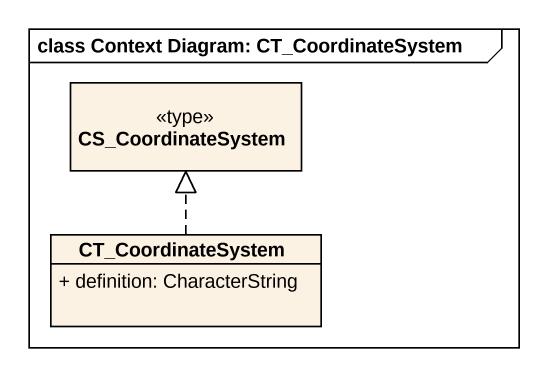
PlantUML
@startuml
mainframe class Context Diagram: CT_CoordinateSystem
hide circle
hide empty members
skinparam classAttributeIconSize 0
class CS_CoordinateSystem <<type>>
class CT_CoordinateSystem {
  + definition: CharacterString
}
CT_CoordinateSystem .up.|> CS_CoordinateSystem
@enduml
